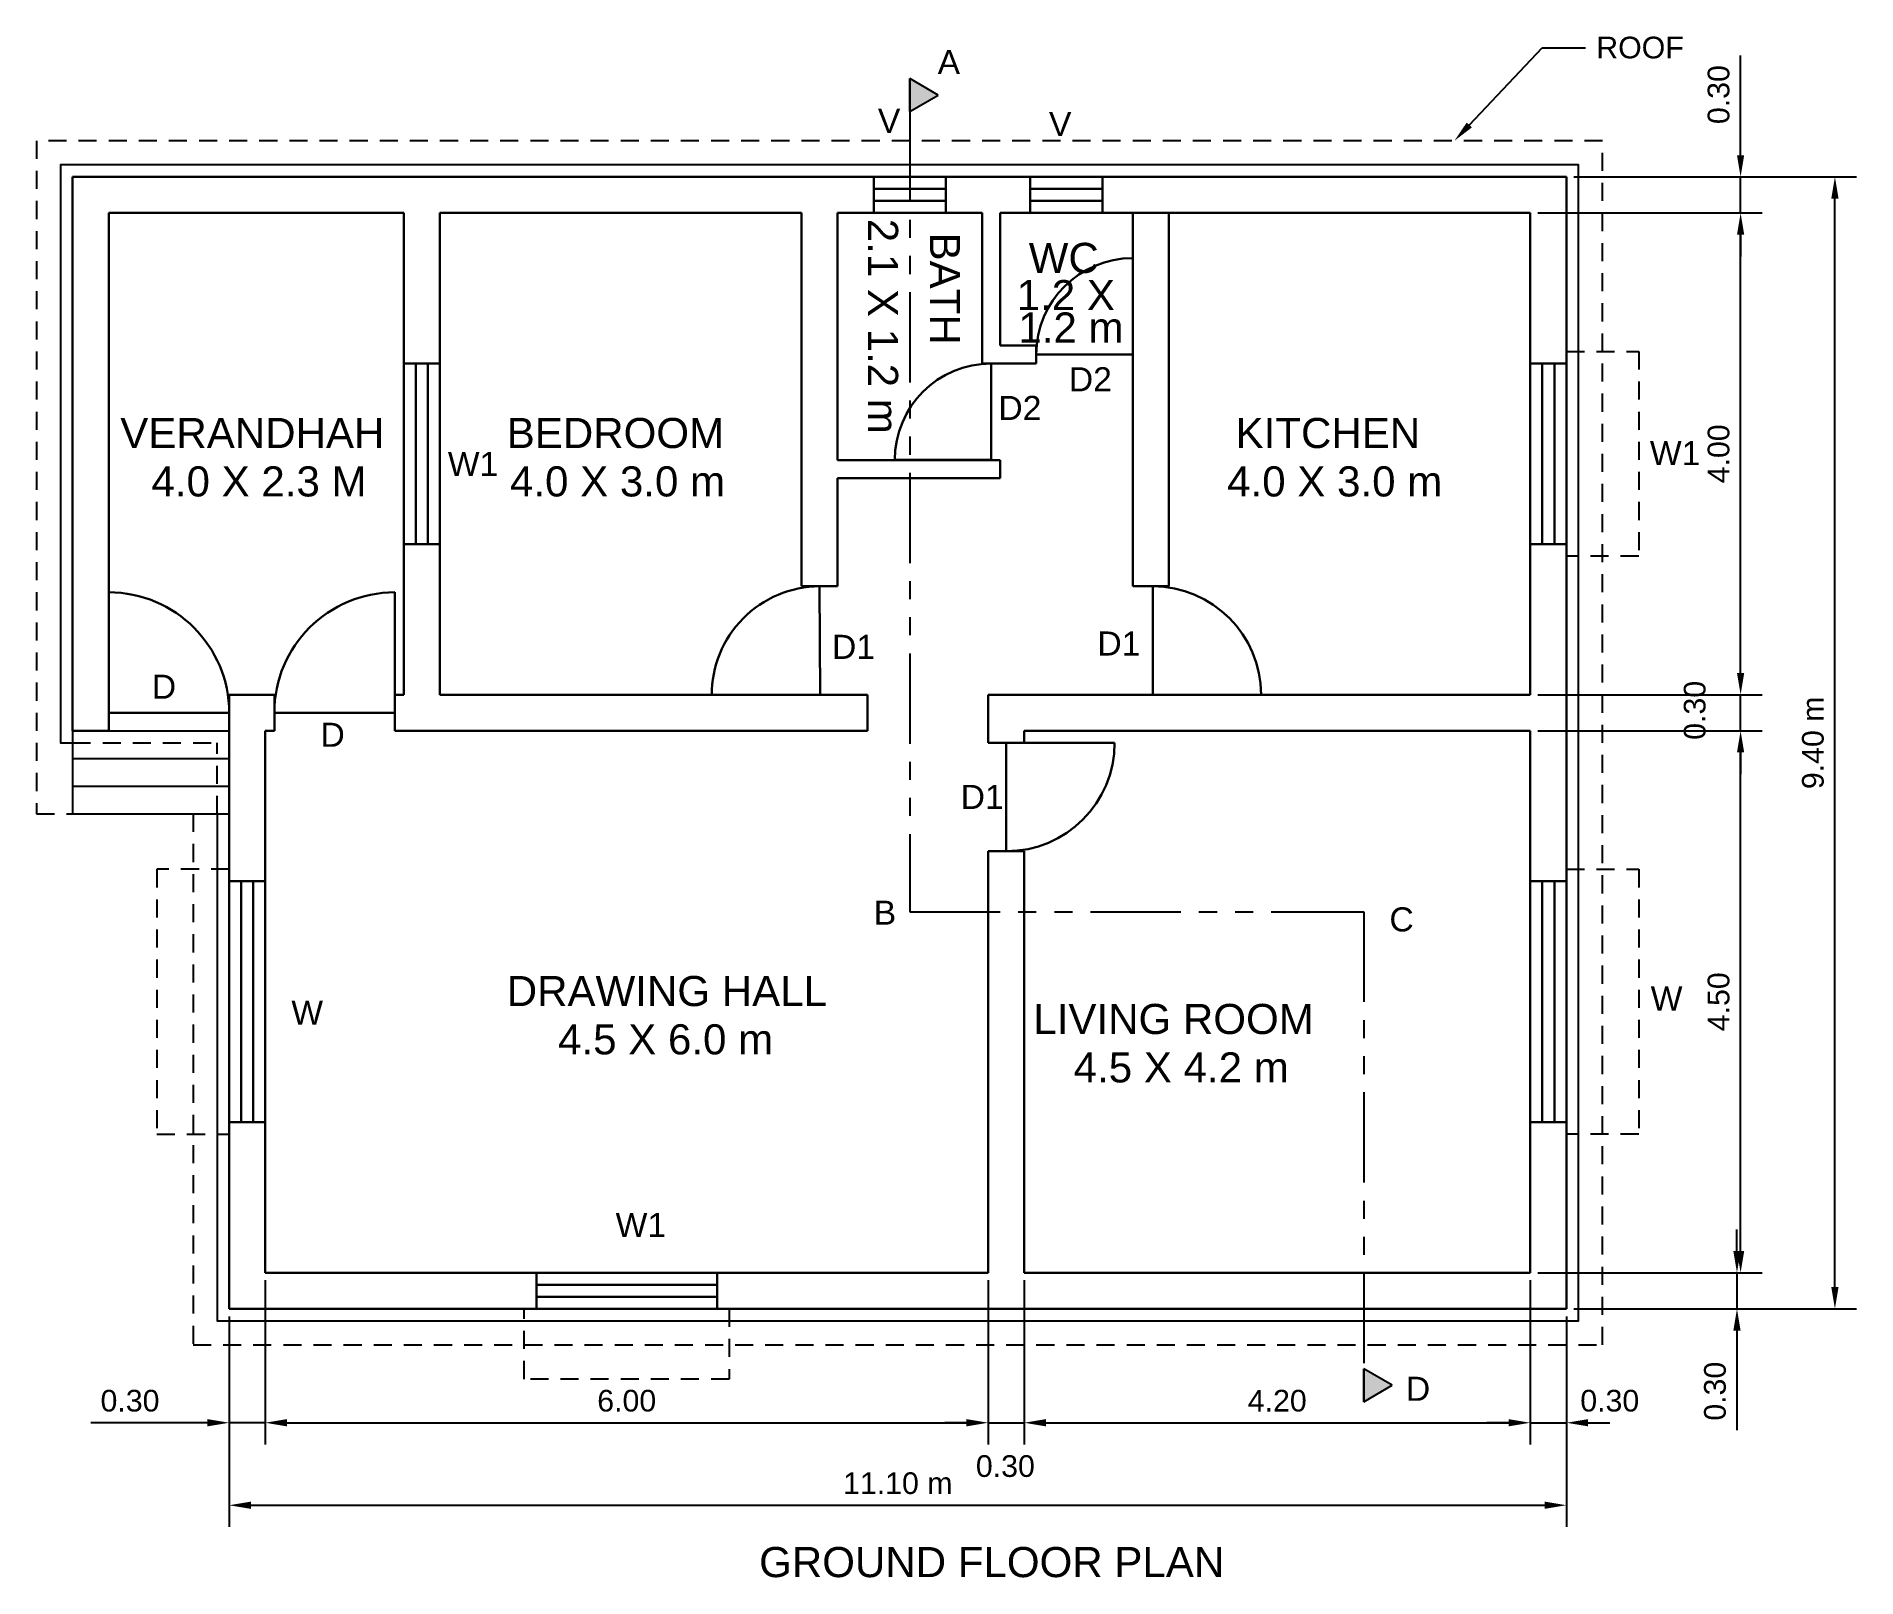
# Model space of a CAD drawing. Header units: metres. Extents: x 3.4 to 18.5, y 0.3 to 13.1.
import ezdxf
from ezdxf import colors
from ezdxf.entities.mleader import LeaderData, LeaderLine
from ezdxf.math import Vec2, Vec3

# ---------------------------------------------------------------- set-up
doc = ezdxf.new("R2010")
doc.units = ezdxf.units.M
doc.header["$LTSCALE"] = 0.6
doc.header["$MEASUREMENT"] = 0
doc.linetypes.add('HIDDEN', pattern=[0.375, 0.25, -0.125])
doc.linetypes.add('PHANTOM', pattern=[2.5, 1.25, -0.25, 0.25, -0.25, 0.25, -0.25])
for name, color, linetype in [('chajja', 212, 'HIDDEN'), ('DIM', 74, 'Continuous'), ('plinth', 170, 'Continuous'), ('plinth-h', 170, 'HIDDEN'), ('roof', 70, 'HIDDEN'), ('section', 140, 'PHANTOM'), ('steps', 230, 'Continuous'), ('text', 221, 'Continuous')]:
    doc.layers.add(name, color=color, linetype=linetype)
for name, color, linetype, lineweight in [('door', 100, 'Continuous', 30), ('wall', 240, 'Continuous', 30), ('window', 50, 'Continuous', 30)]:
    doc.layers.add(name, color=color, linetype=linetype, lineweight=lineweight)
doc.styles.get("Standard").update_dxf_attribs({"font": 'arial.ttf'})
doc.dimstyles.get("Standard").update_dxf_attribs({"dimtxt": 0.18, "dimasz": 0.18, "dimexe": 0.18, "dimexo": 0.0625, "dimgap": 0.09, "dimtad": 1, "dimzin": 0, "dimdsep": 46, "dimtxsty": 'Standard', "dimcen": 0.09, "dimadec": 0, "dimazin": 0, "dimtfac": 1, "dimtmove": 0, "dimatfit": 3, "dimfxl": 1, "dimtolj": 1, "dimtzin": 0, "dimarcsym": 0})

# ---------------------------------------------------------------- blocks, each defined once
blk = doc.blocks.new('*D2')
at = {"layer": 'Defpoints', "color": 0, "transparency": 16777216}
for p in [(5.269, 2.808), (4.969, 2.508), (5.269, 1.562)]:
    blk.add_point(p, dxfattribs=at)
at = {"layer": 'DIM', "color": 0, "lineweight": -2, "transparency": 16777216}
for p, q in [((5.269, 2.745), (5.269, 1.382)), ((4.969, 2.445), (4.969, 1.382)), ((4.789, 1.562), (3.822, 1.562)), ((5.269, 1.562), (4.969, 1.562)), ((5.449, 1.562), (5.629, 1.562))]:
    blk.add_line(p, q, dxfattribs=at)
at = {"layer": 'DIM', "color": 0, "transparency": 16777216}
for points in [[(4.789, 1.592), (4.789, 1.532), (4.969, 1.562)], [(5.449, 1.592), (5.449, 1.532), (5.269, 1.562)]]:
    blk.add_solid(points, dxfattribs=at)
at = {"layer": 'DIM', "color": 0, "transparency": 16777216, "insert": (4.146, 1.744), "char_height": 0.18, "attachment_point": 5}
blk.add_mtext('\\A1;0.30', dxfattribs=at)
blk = doc.blocks.new('*D3')
at = {"layer": 'Defpoints', "color": 0, "transparency": 16777216}
for p in [(5.269, 2.808), (11.269, 2.808), (11.269, 1.562)]:
    blk.add_point(p, dxfattribs=at)
at = {"layer": 'DIM', "color": 0, "lineweight": -2, "transparency": 16777216}
for p, q in [((5.269, 2.745), (5.269, 1.382)), ((11.269, 2.745), (11.269, 1.382)), ((5.449, 1.562), (11.089, 1.562))]:
    blk.add_line(p, q, dxfattribs=at)
at = {"layer": 'DIM', "color": 0, "transparency": 16777216}
for points in [[(5.449, 1.592), (5.449, 1.532), (5.269, 1.562)], [(11.089, 1.592), (11.089, 1.532), (11.269, 1.562)]]:
    blk.add_solid(points, dxfattribs=at)
at = {"layer": 'DIM', "color": 0, "transparency": 16777216, "insert": (8.269, 1.744), "char_height": 0.18, "attachment_point": 5}
blk.add_mtext('\\A1;6.00', dxfattribs=at)
blk = doc.blocks.new('*D4')
at = {"layer": 'Defpoints', "color": 0, "transparency": 16777216}
for p in [(11.269, 2.808), (11.569, 2.808), (11.569, 1.562)]:
    blk.add_point(p, dxfattribs=at)
at = {"layer": 'DIM', "color": 0, "lineweight": -2, "transparency": 16777216}
for p, q in [((11.269, 2.745), (11.269, 1.382)), ((11.569, 2.745), (11.569, 1.382)), ((11.089, 1.562), (10.909, 1.562)), ((11.269, 1.562), (11.569, 1.562)), ((11.749, 1.562), (11.929, 1.562))]:
    blk.add_line(p, q, dxfattribs=at)
at = {"layer": 'DIM', "color": 0, "transparency": 16777216}
for points in [[(11.089, 1.592), (11.089, 1.532), (11.269, 1.562)], [(11.749, 1.592), (11.749, 1.532), (11.569, 1.562)]]:
    blk.add_solid(points, dxfattribs=at)
at = {"layer": 'DIM', "color": 0, "transparency": 16777216, "insert": (11.412, 1.201), "char_height": 0.18, "attachment_point": 5}
blk.add_mtext('\\A1;0.30', dxfattribs=at)
blk = doc.blocks.new('*D5')
at = {"layer": 'Defpoints', "color": 0, "transparency": 16777216}
for p in [(11.569, 2.808), (15.769, 2.808), (15.769, 1.562)]:
    blk.add_point(p, dxfattribs=at)
at = {"layer": 'DIM', "color": 0, "lineweight": -2, "transparency": 16777216}
for p, q in [((11.569, 2.745), (11.569, 1.382)), ((15.769, 2.745), (15.769, 1.382)), ((11.749, 1.562), (15.589, 1.562))]:
    blk.add_line(p, q, dxfattribs=at)
at = {"layer": 'DIM', "color": 0, "transparency": 16777216}
for points in [[(11.749, 1.592), (11.749, 1.532), (11.569, 1.562)], [(15.589, 1.592), (15.589, 1.532), (15.769, 1.562)]]:
    blk.add_solid(points, dxfattribs=at)
at = {"layer": 'DIM', "color": 0, "transparency": 16777216, "insert": (13.669, 1.744), "char_height": 0.18, "attachment_point": 5}
blk.add_mtext('\\A1;4.20', dxfattribs=at)
blk = doc.blocks.new('*D6')
at = {"layer": 'Defpoints', "color": 0, "transparency": 16777216}
for p in [(15.769, 2.808), (16.069, 2.508), (16.069, 1.562)]:
    blk.add_point(p, dxfattribs=at)
at = {"layer": 'DIM', "color": 0, "lineweight": -2, "transparency": 16777216}
for p, q in [((15.769, 2.745), (15.769, 1.382)), ((16.069, 2.445), (16.069, 1.382)), ((15.589, 1.562), (15.409, 1.562)), ((15.769, 1.562), (16.069, 1.562)), ((16.249, 1.562), (16.429, 1.562))]:
    blk.add_line(p, q, dxfattribs=at)
at = {"layer": 'DIM', "color": 0, "transparency": 16777216}
for points in [[(15.589, 1.592), (15.589, 1.532), (15.769, 1.562)], [(16.249, 1.592), (16.249, 1.532), (16.069, 1.562)]]:
    blk.add_solid(points, dxfattribs=at)
at = {"layer": 'DIM', "color": 0, "transparency": 16777216, "insert": (16.429, 1.744), "char_height": 0.18, "attachment_point": 5}
blk.add_mtext('\\A1;0.30', dxfattribs=at)
blk = doc.blocks.new('*D7')
at = {"layer": 'Defpoints', "color": 0, "transparency": 16777216}
for p in [(4.969, 2.508), (16.069, 2.508), (16.069, 0.877)]:
    blk.add_point(p, dxfattribs=at)
at = {"layer": 'DIM', "color": 0, "lineweight": -2, "transparency": 16777216}
for p, q in [((4.969, 2.445), (4.969, 0.697)), ((16.069, 2.445), (16.069, 0.697)), ((5.149, 0.877), (15.889, 0.877))]:
    blk.add_line(p, q, dxfattribs=at)
at = {"layer": 'DIM', "color": 0, "transparency": 16777216}
for points in [[(5.149, 0.907), (5.149, 0.847), (4.969, 0.877)], [(15.889, 0.907), (15.889, 0.847), (16.069, 0.877)]]:
    blk.add_solid(points, dxfattribs=at)
at = {"layer": 'DIM', "color": 0, "transparency": 16777216, "insert": (10.519, 1.059), "char_height": 0.18, "attachment_point": 5}
blk.add_mtext('\\A1;11.10 m', dxfattribs=at)
blk = doc.blocks.new('*D8')
at = {"layer": 'Defpoints', "color": 0, "transparency": 16777216}
for p in [(15.769, 2.808), (17.485, 2.808), (16.069, 2.508)]:
    blk.add_point(p, dxfattribs=at)
at = {"layer": 'DIM', "color": 0, "lineweight": -2, "transparency": 16777216}
for p, q in [((17.485, 2.988), (17.485, 3.168)), ((15.831, 2.808), (17.665, 2.808)), ((17.485, 2.808), (17.485, 2.508)), ((16.131, 2.508), (17.665, 2.508)), ((17.485, 2.328), (17.485, 1.501))]:
    blk.add_line(p, q, dxfattribs=at)
at = {"layer": 'DIM', "color": 0, "transparency": 16777216}
for points in [[(17.455, 2.988), (17.515, 2.988), (17.485, 2.808)], [(17.455, 2.328), (17.515, 2.328), (17.485, 2.508)]]:
    blk.add_solid(points, dxfattribs=at)
at = {"layer": 'DIM', "color": 0, "transparency": 16777216, "insert": (17.303, 1.824), "char_height": 0.18, "attachment_point": 5, "rotation": 90}
blk.add_mtext('\\A1;0.30', dxfattribs=at)
blk = doc.blocks.new('*D9')
at = {"layer": 'Defpoints', "color": 0, "transparency": 16777216}
for p in [(15.769, 7.308), (17.515, 7.308), (15.769, 2.808)]:
    blk.add_point(p, dxfattribs=at)
at = {"layer": 'DIM', "color": 0, "lineweight": -2, "transparency": 16777216}
for p, q in [((15.831, 7.308), (17.695, 7.308)), ((17.515, 2.988), (17.515, 7.128)), ((15.831, 2.808), (17.695, 2.808))]:
    blk.add_line(p, q, dxfattribs=at)
at = {"layer": 'DIM', "color": 0, "transparency": 16777216}
for points in [[(17.485, 7.128), (17.545, 7.128), (17.515, 7.308)], [(17.485, 2.988), (17.545, 2.988), (17.515, 2.808)]]:
    blk.add_solid(points, dxfattribs=at)
at = {"layer": 'DIM', "color": 0, "transparency": 16777216, "insert": (17.333, 5.058), "char_height": 0.18, "attachment_point": 5, "rotation": 90}
blk.add_mtext('\\A1;4.50', dxfattribs=at)
blk = doc.blocks.new('*D10')
at = {"layer": 'Defpoints', "color": 0, "transparency": 16777216}
for p in [(15.769, 7.608), (17.515, 7.608), (15.769, 7.308)]:
    blk.add_point(p, dxfattribs=at)
at = {"layer": 'DIM', "color": 0, "lineweight": -2, "transparency": 16777216}
for p, q in [((17.515, 7.788), (17.515, 7.968)), ((15.831, 7.608), (17.695, 7.608)), ((17.515, 7.308), (17.515, 7.608)), ((15.831, 7.308), (17.695, 7.308)), ((17.515, 7.128), (17.515, 6.948))]:
    blk.add_line(p, q, dxfattribs=at)
at = {"layer": 'DIM', "color": 0, "transparency": 16777216}
for points in [[(17.485, 7.788), (17.545, 7.788), (17.515, 7.608)], [(17.485, 7.128), (17.545, 7.128), (17.515, 7.308)]]:
    blk.add_solid(points, dxfattribs=at)
at = {"layer": 'DIM', "color": 0, "transparency": 16777216, "insert": (17.135, 7.478), "char_height": 0.18, "attachment_point": 5, "rotation": 90}
blk.add_mtext('\\A1;0.30', dxfattribs=at)
blk = doc.blocks.new('*D11')
at = {"layer": 'Defpoints', "color": 0, "transparency": 16777216}
for p in [(15.769, 11.608), (17.515, 11.608), (15.769, 7.608)]:
    blk.add_point(p, dxfattribs=at)
at = {"layer": 'DIM', "color": 0, "lineweight": -2, "transparency": 16777216}
for p, q in [((15.831, 11.608), (17.695, 11.608)), ((17.515, 7.788), (17.515, 11.428)), ((15.831, 7.608), (17.695, 7.608))]:
    blk.add_line(p, q, dxfattribs=at)
at = {"layer": 'DIM', "color": 0, "transparency": 16777216}
for points in [[(17.485, 11.428), (17.545, 11.428), (17.515, 11.608)], [(17.485, 7.788), (17.545, 7.788), (17.515, 7.608)]]:
    blk.add_solid(points, dxfattribs=at)
at = {"layer": 'DIM', "color": 0, "transparency": 16777216, "insert": (17.333, 9.608), "char_height": 0.18, "attachment_point": 5, "rotation": 90}
blk.add_mtext('\\A1;4.00', dxfattribs=at)
blk = doc.blocks.new('*D12')
at = {"layer": 'Defpoints', "color": 0, "transparency": 16777216}
for p in [(16.069, 11.908), (17.515, 11.908), (15.769, 11.608)]:
    blk.add_point(p, dxfattribs=at)
at = {"layer": 'DIM', "color": 0, "lineweight": -2, "transparency": 16777216}
for p, q in [((17.515, 12.088), (17.515, 12.915)), ((16.131, 11.908), (17.695, 11.908)), ((17.515, 11.608), (17.515, 11.908)), ((15.831, 11.608), (17.695, 11.608)), ((17.515, 11.428), (17.515, 11.248))]:
    blk.add_line(p, q, dxfattribs=at)
at = {"layer": 'DIM', "color": 0, "transparency": 16777216}
for points in [[(17.485, 12.088), (17.545, 12.088), (17.515, 11.908)], [(17.485, 11.428), (17.545, 11.428), (17.515, 11.608)]]:
    blk.add_solid(points, dxfattribs=at)
at = {"layer": 'DIM', "color": 0, "transparency": 16777216, "insert": (17.333, 12.591), "char_height": 0.18, "attachment_point": 5, "rotation": 90}
blk.add_mtext('\\A1;0.30', dxfattribs=at)
blk = doc.blocks.new('*D13')
at = {"layer": 'Defpoints', "color": 0, "transparency": 16777216}
for p in [(16.069, 11.908), (18.298, 11.908), (16.069, 2.508)]:
    blk.add_point(p, dxfattribs=at)
at = {"layer": 'DIM', "color": 0, "lineweight": -2, "transparency": 16777216}
for p, q in [((16.131, 11.908), (18.478, 11.908)), ((18.298, 2.688), (18.298, 11.728)), ((16.131, 2.508), (18.478, 2.508))]:
    blk.add_line(p, q, dxfattribs=at)
at = {"layer": 'DIM', "color": 0, "transparency": 16777216}
for points in [[(18.268, 11.728), (18.328, 11.728), (18.298, 11.908)], [(18.268, 2.688), (18.328, 2.688), (18.298, 2.508)]]:
    blk.add_solid(points, dxfattribs=at)
at = {"layer": 'DIM', "color": 0, "transparency": 16777216, "insert": (18.116, 7.208), "char_height": 0.18, "attachment_point": 5, "rotation": 90}
blk.add_mtext('\\A1;9.40 m', dxfattribs=at)

msp = doc.modelspace()

# ---------------------------------------------------------------- hatches: boundary and pattern name
at = {"layer": 'section'}
h = msp.add_hatch(color=256, dxfattribs=at)
h.dxf.hatch_style = 1
h.paths.add_polyline_path([(10.855, 12.587), (10.619, 12.724), (10.619, 12.451)])
h = msp.add_hatch(color=256, dxfattribs=at)
h.dxf.hatch_style = 1
h.paths.add_polyline_path([(14.624, 1.874), (14.387, 2.01), (14.387, 1.737)])

# ---------------------------------------------------------------- linework, layer by layer
at = {"layer": 'chajja'}
for p, q in [((16.069, 10.358), (16.069, 10.458)), ((16.069, 10.458), (16.669, 10.458)), ((16.669, 10.458), (16.669, 8.758)), ((16.669, 8.758), (16.069, 8.758)), ((4.969, 6.158), (4.369, 6.158)), ((4.369, 6.158), (4.369, 3.958)), ((16.069, 6.058), (16.069, 6.158)), ((16.069, 6.158), (16.669, 6.158)), ((16.669, 6.158), (16.669, 3.958)), ((4.369, 3.958), (4.969, 3.958)), ((16.669, 3.958), (16.069, 3.958)), ((7.419, 1.925), (7.419, 2.508)), ((7.419, 1.925), (7.419, 2.508)), ((7.419, 1.925), (7.419, 2.508)), ((9.119, 2.508), (9.119, 1.925)), ((9.119, 1.925), (7.419, 1.925))]:
    msp.add_line(p, q, dxfattribs=at)
at = {"layer": 'door'}
for p, q in [((12.469, 10.433), (12.469, 11.233)), ((11.669, 10.433), (12.469, 10.433)), ((11.294, 9.558), (11.294, 10.358)), ((10.494, 9.558), (11.294, 9.558)), ((9.869, 8.508), (9.875, 7.608)), ((12.635, 8.508), (12.635, 7.608)), ((3.969, 7.458), (3.969, 8.458)), ((6.344, 7.458), (6.344, 8.458)), ((12.635, 7.608), (13.535, 7.608)), ((4.969, 7.458), (3.969, 7.458)), ((5.344, 7.458), (6.344, 7.458)), ((11.419, 6.308), (11.419, 7.208)), ((11.419, 7.208), (12.319, 7.208))]:
    msp.add_line(p, q, dxfattribs=at)
for centre, radius, start, end in [((12.469, 10.433), 0.8, 90, 180), ((11.294, 9.558), 0.8, 90, 180), ((9.875, 7.608), 0.9, 90.3654, 180.3654), ((12.635, 7.608), 0.9, 0, 90), ((3.969, 7.458), 1, 360, 90), ((6.344, 7.458), 1, 90, 180), ((11.419, 7.208), 0.9, 270, 0)]:
    msp.add_arc(centre, radius, start, end, dxfattribs=at)
at = {"layer": 'plinth'}
msp.add_lwpolyline([(4.869, 6.618), (4.869, 2.408), (16.169, 2.408), (16.169, 12.008), (3.569, 12.008), (3.569, 7.208), (3.669, 7.208)], dxfattribs=at)
at = {"layer": 'plinth-h'}
for p in [(3.669, 7.208), (4.869, 6.618)]:
    msp.add_line(p, (4.869, 7.208), dxfattribs=at)
at = {"layer": 'roof'}
msp.add_lwpolyline([(4.669, 6.618), (4.669, 2.208), (16.369, 2.208), (16.369, 12.208), (3.369, 12.208), (3.369, 6.618), (3.669, 6.618)], dxfattribs=at)
at = {"layer": 'section'}
for p, q in [((10.619, 12.451), (10.619, 12.724)), ((10.619, 12.451), (10.619, 5.806)), ((10.619, 5.806), (14.011, 5.806)), ((14.011, 5.806), (14.387, 5.806)), ((14.387, 5.806), (14.387, 1.737)), ((14.387, 1.737), (14.387, 2.01))]:
    msp.add_line(p, q, dxfattribs=at)
for points in [[(10.619, 12.724), (10.619, 12.451), (10.855, 12.587)], [(10.619, 12.451), (10.619, 12.451), (10.619, 12.451)], [(10.619, 12.451), (10.619, 12.451), (10.619, 12.451)], [(10.619, 12.451), (10.619, 12.451), (10.619, 12.451)], [(10.619, 12.451), (10.619, 12.451), (10.619, 12.451)], [(14.387, 2.01), (14.387, 1.737), (14.624, 1.874)], [(14.387, 1.737), (14.387, 1.737), (14.387, 1.737)], [(14.387, 1.737), (14.387, 1.737), (14.387, 1.737)], [(14.387, 1.737), (14.387, 1.737), (14.387, 1.737)], [(14.387, 1.737), (14.387, 1.737), (14.387, 1.737)]]:
    msp.add_lwpolyline(points, close=True, dxfattribs=at)
at = {"layer": 'steps'}
for p, q in [((3.669, 7.308), (4.969, 7.308)), ((3.669, 7.308), (3.669, 6.618)), ((3.669, 7.078), (4.969, 7.078)), ((3.669, 6.848), (4.969, 6.848)), ((3.669, 6.618), (4.969, 6.618))]:
    msp.add_line(p, q, dxfattribs=at)
at = {"layer": 'wall'}
for p, q in [((3.669, 7.308), (3.669, 11.908)), ((3.673, 11.908), (3.669, 11.908)), ((16.069, 11.908), (3.673, 11.908)), ((16.069, 7.608), (16.069, 11.908)), ((3.969, 7.308), (3.969, 11.608)), ((6.419, 11.608), (3.969, 11.608)), ((6.419, 7.608), (6.419, 11.608)), ((6.719, 7.608), (6.719, 11.608)), ((6.719, 11.608), (9.719, 11.608)), ((9.719, 11.608), (6.719, 11.608)), ((9.719, 8.508), (9.719, 11.608)), ((10.019, 11.608), (11.219, 11.608)), ((10.019, 10.508), (10.019, 11.608)), ((10.019, 9.555), (10.019, 11.608)), ((11.219, 11.608), (10.019, 11.608)), ((11.219, 10.358), (11.219, 11.608)), ((11.369, 11.608), (15.769, 11.608)), ((11.369, 10.508), (11.369, 11.608)), ((12.469, 11.608), (11.369, 11.608)), ((12.469, 8.508), (12.469, 11.608)), ((12.769, 8.508), (12.769, 11.608)), ((15.769, 11.608), (12.769, 11.608)), ((15.769, 7.608), (15.769, 11.608)), ((11.369, 10.508), (11.669, 10.508)), ((11.669, 10.358), (11.669, 10.508)), ((11.219, 10.358), (11.669, 10.358)), ((10.019, 9.555), (11.369, 9.555)), ((11.369, 9.405), (11.369, 9.555)), ((10.019, 8.508), (10.019, 9.405)), ((10.019, 9.405), (11.369, 9.405)), ((9.719, 8.508), (10.019, 8.508)), ((12.469, 8.508), (12.769, 8.508)), ((4.969, 2.508), (4.969, 7.608)), ((4.969, 7.608), (5.344, 7.608)), ((5.344, 7.608), (5.344, 7.308)), ((6.344, 7.608), (6.344, 7.308)), ((6.344, 7.608), (6.419, 7.608)), ((6.719, 7.608), (10.269, 7.608)), ((10.269, 7.308), (10.269, 7.608)), ((11.269, 7.208), (11.269, 7.608)), ((11.269, 7.608), (15.769, 7.608)), ((16.069, 2.508), (16.069, 7.608)), ((3.669, 7.308), (3.969, 7.308)), ((5.269, 2.808), (5.269, 7.308)), ((5.269, 7.308), (5.344, 7.308)), ((5.269, 7.308), (5.269, 7.308)), ((5.269, 7.308), (5.269, 7.308)), ((5.269, 7.308), (5.269, 7.308)), ((5.269, 7.308), (5.269, 7.308)), ((6.344, 7.308), (10.269, 7.308)), ((11.569, 7.308), (15.769, 7.308)), ((11.569, 7.208), (11.569, 7.308)), ((15.769, 2.808), (15.769, 7.308)), ((11.569, 7.208), (11.269, 7.208)), ((11.269, 2.808), (11.269, 6.308)), ((11.569, 6.308), (11.269, 6.308)), ((11.569, 2.808), (11.569, 6.308)), ((5.269, 2.808), (11.269, 2.808)), ((11.569, 2.808), (15.769, 2.808)), ((4.969, 2.508), (16.069, 2.508))]:
    msp.add_line(p, q, dxfattribs=at)
at = {"layer": 'window'}
for p, q in [((10.319, 11.608), (10.319, 11.908)), ((10.319, 11.808), (10.919, 11.808)), ((10.319, 11.808), (10.919, 11.808)), ((10.919, 11.608), (10.919, 11.908)), ((11.619, 11.608), (11.619, 11.908)), ((11.619, 11.808), (12.219, 11.808)), ((11.619, 11.808), (12.219, 11.808)), ((12.219, 11.608), (12.219, 11.908)), ((10.319, 11.708), (10.919, 11.708)), ((11.619, 11.708), (12.219, 11.708)), ((6.719, 10.358), (6.419, 10.358)), ((6.519, 10.358), (6.519, 8.858)), ((6.619, 10.358), (6.619, 8.858)), ((16.069, 10.358), (15.769, 10.358)), ((15.869, 10.358), (15.869, 8.858)), ((15.969, 10.358), (15.969, 8.858)), ((6.719, 8.858), (6.419, 8.858)), ((16.069, 8.858), (15.769, 8.858)), ((5.269, 6.058), (4.969, 6.058)), ((5.069, 6.058), (5.069, 4.058)), ((5.169, 6.058), (5.169, 4.058)), ((5.169, 6.058), (5.169, 4.058)), ((16.069, 6.058), (15.769, 6.058)), ((15.869, 6.058), (15.869, 4.058)), ((15.969, 6.058), (15.969, 4.058)), ((15.969, 6.058), (15.969, 4.058)), ((5.269, 4.058), (4.969, 4.058)), ((16.069, 4.058), (15.769, 4.058)), ((16.069, 4.058), (15.769, 4.058)), ((7.519, 2.808), (7.519, 2.508)), ((9.019, 2.808), (9.019, 2.508)), ((7.519, 2.708), (9.019, 2.708)), ((7.519, 2.608), (9.019, 2.608)), ((10.519, 2.508), (10.519, 2.508))]:
    msp.add_line(p, q, dxfattribs=at)

# ---------------------------------------------------------------- texts
at = {"layer": 'text'}
for s, height, p in [('A', 0.2, (10.85, 12.761)), ('V', 0.2, (10.354, 12.273)), ('V', 0.2, (11.774, 12.246)), ('WC', 0.25, (11.606, 11.11)), ('1.2 X ', 0.25, (11.506, 10.801)), ('1.2 m', 0.25, (11.52, 10.532)), ('D2', 0.2, (11.939, 10.127)), ('D2', 0.2, (11.354, 9.889)), ('VERANDHAH', 0.25, (4.065, 9.656)), ('BEDROOM ', 0.25, (7.273, 9.656)), ('KITCHEN', 0.25, (13.323, 9.656)), ('W1', 0.2, (16.762, 9.514)), ('W1', 0.2, (6.784, 9.424)), ('4.0 X 2.3 M', 0.25, (4.324, 9.254)), ('4.0 X 3.0 m', 0.25, (7.3, 9.254)), ('4.0 X 3.0 m', 0.25, (13.253, 9.254)), ('D1', 0.2, (9.973, 7.905)), ('D1', 0.2, (12.176, 7.933)), ('D', 0.2, (4.327, 7.574)), ('D', 0.2, (5.727, 7.175)), ('D1', 0.2, (11.041, 6.659)), ('B', 0.2, (10.319, 5.698)), ('C', 0.2, (14.6, 5.642)), ('DRAWING HALL', 0.25, (7.273, 5.022)), ('W', 0.2, (16.769, 4.985)), ('W', 0.2, (5.485, 4.868)), ('LIVING ROOM ', 0.25, (11.644, 4.79)), ('4.5 X 6.0 m', 0.25, (7.699, 4.621)), ('4.5 X 4.2 m', 0.25, (11.979, 4.388)), ('W1', 0.2, (8.177, 3.104)), ('D', 0.2, (14.737, 1.744)), ('GROUND FLOOR PLAN', 0.25, (9.368, 0.28))]:
    msp.add_text(s, height=height, dxfattribs=at).set_placement(p)
for s, p in [('2.1 X 1.2 m', (10.272, 11.56)), ('BATH', (10.786, 11.445))]:
    msp.add_text(s, height=0.25, rotation=270, dxfattribs=at).set_placement(p)

# ---------------------------------------------------------------- dimensions: what is measured, and where the dimension line sits
at = {"layer": 'DIM'}
for base, p1, p2, override, picture, middle in [((17.515, 11.908), (15.769, 11.608), (16.069, 11.908), {"dimtad": 3}, '*D12', (17.333, 12.591)), ((17.515, 11.608), (15.769, 7.608), (15.769, 11.608), {"dimtmove": 1}, '*D11', (17.333, 9.608)), ((17.515, 7.308), (15.769, 2.808), (15.769, 7.308), {"dimtmove": 1}, '*D9', (17.333, 5.058))]:
    dim = msp.add_linear_dim(base=base, p1=p1, p2=p2, angle=90, dimstyle='Standard', override=override, dxfattribs=at)
    dim.commit()
    dim.dimension.update_dxf_attribs({"geometry": picture, "text_midpoint": middle})
dim = msp.add_linear_dim(base=(18.298, 11.908), p1=(16.069, 2.508), p2=(16.069, 11.908), angle=90, text='<> m', dimstyle='Standard', dxfattribs=at)
dim.commit()
dim.dimension.update_dxf_attribs({"geometry": '*D13', "text_midpoint": (18.116, 7.208)})
dim = msp.add_linear_dim(base=(17.515, 7.608), p1=(15.769, 7.308), p2=(15.769, 7.608), angle=90, dimstyle='Standard', override={"dimtad": 3, "dimtmove": 2}, dxfattribs=at)
dim.commit()
dim.dimension.update_dxf_attribs({"geometry": '*D10', "text_midpoint": (17.135, 7.478), "dimtype": 160})
dim = msp.add_linear_dim(base=(17.485, 2.808), p1=(16.069, 2.508), p2=(15.769, 2.808), angle=90, dimstyle='Standard', dxfattribs=at)
dim.commit()
dim.dimension.update_dxf_attribs({"geometry": '*D8', "text_midpoint": (17.485, 1.824), "dimtype": 160})
dim = msp.add_linear_dim(base=(5.269, 1.562), p1=(4.969, 2.508), p2=(5.269, 2.808), dimstyle='Standard', dxfattribs=at)
dim.commit()
dim.dimension.update_dxf_attribs({"geometry": '*D2', "text_midpoint": (4.146, 1.562), "dimtype": 160})
for base, p1, p2, picture, middle in [((11.269, 1.562), (5.269, 2.808), (11.269, 2.808), '*D3', (8.269, 1.744)), ((15.769, 1.562), (11.569, 2.808), (15.769, 2.808), '*D5', (13.669, 1.744))]:
    dim = msp.add_linear_dim(base=base, p1=p1, p2=p2, dimstyle='Standard', override={"dimtmove": 1}, dxfattribs=at)
    dim.commit()
    dim.dimension.update_dxf_attribs({"geometry": picture, "text_midpoint": middle})
for base, p1, p2, override, picture, middle in [((11.569, 1.562), (11.269, 2.808), (11.569, 2.808), {"dimtad": 3, "dimtmove": 2}, '*D4', (11.412, 1.201)), ((16.069, 1.562), (15.769, 2.808), (16.069, 2.508), {"dimtmove": 1}, '*D6', (16.429, 1.562))]:
    dim = msp.add_linear_dim(base=base, p1=p1, p2=p2, dimstyle='Standard', override=override, dxfattribs=at)
    dim.commit()
    dim.dimension.update_dxf_attribs({"geometry": picture, "text_midpoint": middle, "dimtype": 160})
dim = msp.add_linear_dim(base=(16.069, 0.877), p1=(4.969, 2.508), p2=(16.069, 2.508), text='<> m', dimstyle='Standard', dxfattribs=at)
dim.commit()
dim.dimension.update_dxf_attribs({"geometry": '*D7', "text_midpoint": (10.519, 1.059)})

# ---------------------------------------------------------------- leaders
ml = msp.add_multileader_mtext('Standard', dxfattribs=at)
ml.set_content('ROOF', color=256)
ml.set_leader_properties()
ml.build(insert=Vec2(0, 0))
ml.multileader.update_dxf_attribs({"dogleg_length": 0.36, "arrow_head_size": 0.18})
ctx = ml.context
ctx.base_point, ctx.char_height, ctx.arrow_head_size, ctx.landing_gap_size, ctx.plane_origin = Vec3(16.227, 12.98), 0.18, 0.18, 0.09, Vec3(15.14, 12.208)
notes = []
notes.append((ctx, [(0, (1, 1, 0), (15.867, 12.98), (1, 0), 0.36, [(0, [(15.14, 12.208)], 0, [])])]))
ctx.mtext.insert, ctx.mtext.flow_direction = Vec3(16.317, 13.072), 5
for ctx, leaders in notes:
    for number, flags, end, landing, length, lines in leaders:
        leader = LeaderData()
        leader.index, (leader.has_last_leader_line, leader.has_dogleg_vector, leader.attachment_direction) = number, flags
        leader.last_leader_point, leader.dogleg_vector, leader.dogleg_length = Vec3(end), Vec3(landing), length
        for number, points, colour, breaks in lines:
            line = LeaderLine()
            line.index, line.vertices, line.color, line.breaks = number, Vec3.list(points), colors.encode_raw_color(colour), breaks
            leader.lines.append(line)
        ctx.leaders.append(leader)

doc.saveas('drawing.dxf')
